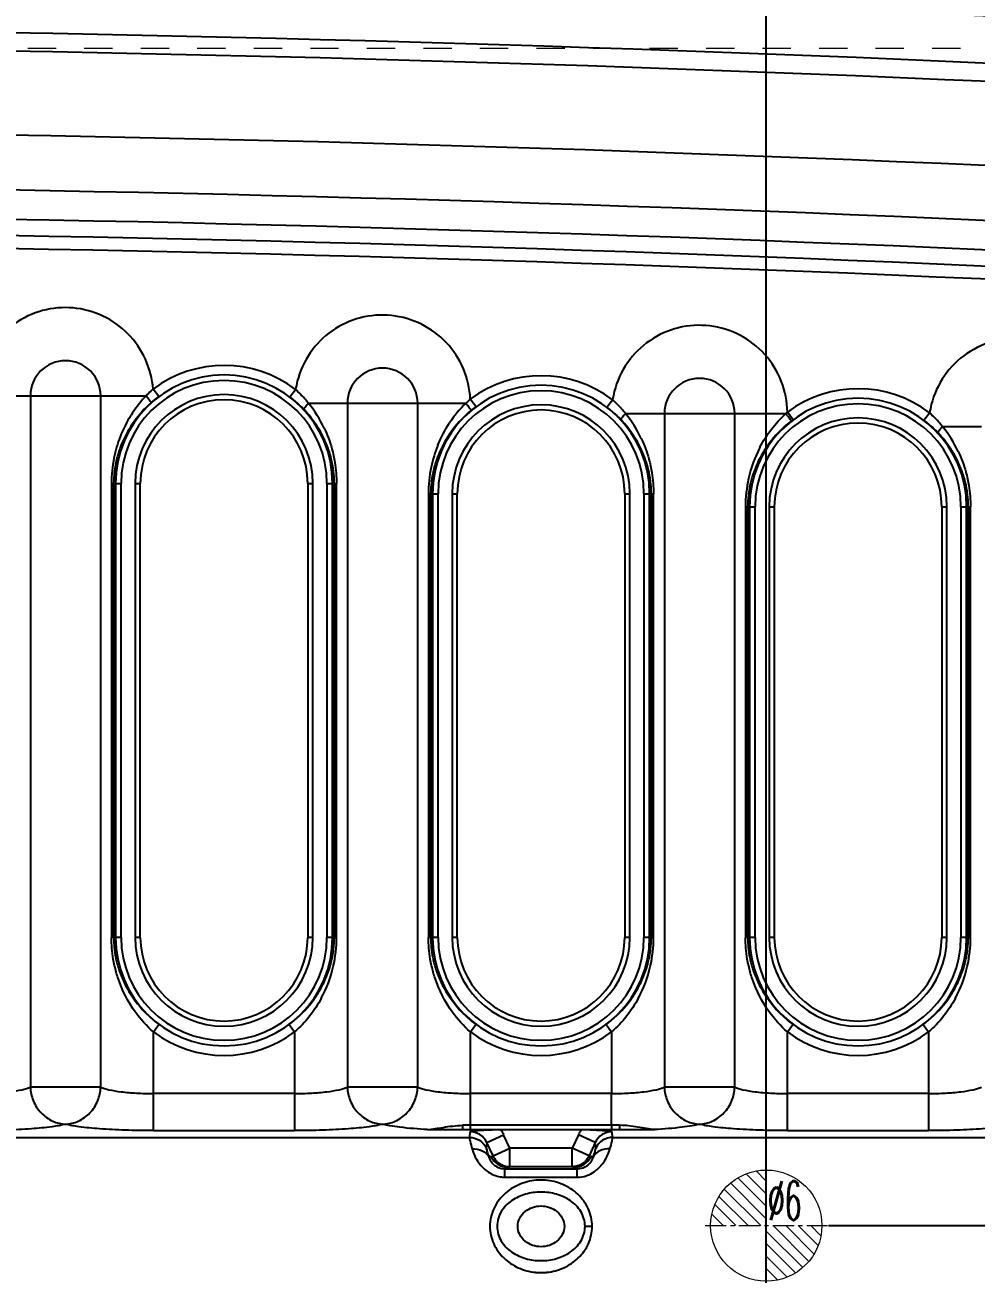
# Model space of a CAD drawing. Header units: millimetres. Extents: x 699 to 6116, y -3115 to -1923.
# Drawn here: x 1082.9 to 1134.2, y -2334.2 to -2266.8 of the extents above; entities that cross this region are included whole.
import ezdxf
from ezdxf.enums import TextEntityAlignment as Align

# ---------------------------------------------------------------- set-up
doc = ezdxf.new("R2010")
doc.units = ezdxf.units.MM
doc.header["$LTSCALE"] = 16.335
doc.header["$PDMODE"] = 3
doc.header["$PDSIZE"] = 0.3125
doc.linetypes.add('CENTER', pattern=[0.6, 0.375, -0.075, 0.075, -0.075])
doc.linetypes.add('HIDDEN', pattern=[0.2, 0.1, -0.1])
doc.layers.get('0').update_dxf_attribs({"linetype": 'CONTINUOUS'})
doc.layers.get('Defpoints').update_dxf_attribs({"linetype": 'CONTINUOUS'})
doc.layers.add('cool', color=153, linetype='HIDDEN', lineweight=9)
doc.layers.add('epin', color=13, linetype='CONTINUOUS', lineweight=9)
doc.styles.get("Standard").update_dxf_attribs({"font": 'txt', "width": 0.8})
doc.styles.add('TXT05', font='txt.shx', dxfattribs={"width": 0.5, "bigfont": 'gbcbig.shx'})
doc.dimstyles.get("Standard").update_dxf_attribs({"dimtxt": 0.15625, "dimasz": 0.1875, "dimexe": 0.125, "dimexo": 0.0625, "dimtad": 0, "dimtih": 1, "dimtoh": 1, "dimdsep": 46, "dimtxsty": 'Standard', "dimcen": 0.09, "dimadec": 0, "dimazin": 0, "dimtp": 0.01, "dimtm": 0.01, "dimtfac": 1, "dimtofl": 0, "dimtmove": 0, "dimatfit": 3, "dimfxl": 0, "dimtolj": 1, "dimarcsym": 0})

# ---------------------------------------------------------------- blocks, each defined once
blk = doc.blocks.new('epin_ejp_6')
at = {"layer": 'epin'}
h = blk.add_hatch(dxfattribs=at)
h.set_pattern_fill('_ANSI31', color=123, scale=0.15, angle=90, style=0)
h.set_pattern_definition([(135, (-2387.40246, 110.88073), (-0.3367596, -0.3367596), [])])
h.paths.add_polyline_path([(0, 3, 0.414214), (-3, 0), (0, 0)])
h.paths.add_polyline_path([(3, 0), (0, 0), (0, -3, 0.414214)])
at = {"layer": 'epin', "color": 1, "linetype": 'CENTER', "ltscale": 0.186593}
for p, q in [((0, -3.3), (0, 3.3)), ((-3.3, 0), (3.3, 0))]:
    blk.add_line(p, q, dxfattribs=at)
at = {"layer": 'epin'}
blk.add_circle((0, 0), 3, dxfattribs=at)
at = {"layer": 'epin', "color": 6, "style": 'TXT05', "width": 0.5}
blk.add_text('%%c6', height=2.1, dxfattribs=at).set_placement((0.995, 1.35), align=Align.MIDDLE)
blk = doc.blocks.new('*D748')
at = {"color": 4, "lineweight": -2}
blk.add_line((1126.21, -2331.543), (1336.786, -2331.543), dxfattribs=at)
at = {"layer": 'Defpoints', "color": 0}
for p in [(1126.147, -2331.543), (1336.786, -2331.543), (1045.847, -2423.043)]:
    blk.add_point(p, dxfattribs=at)
at = {"color": 6, "insert": (1350.786, -2331.543), "char_height": 10, "attachment_point": 5}
blk.add_mtext('\\A1;91.50', dxfattribs=at)
blk = doc.blocks.new('*D753')
at = {"color": 4, "lineweight": -2}
blk.add_line((1122.847, -2384.68), (1122.847, -2174.809), dxfattribs=at)
at = {"layer": 'Defpoints', "color": 0}
for p in [(1122.847, -2174.809), (1122.847, -2384.743), (1045.847, -2423.043)]:
    blk.add_point(p, dxfattribs=at)
at = {"color": 6, "insert": (1122.847, -2160.142), "char_height": 10, "attachment_point": 5, "rotation": 90}
blk.add_mtext('\\A1;77.00', dxfattribs=at)

msp = doc.modelspace()

# ---------------------------------------------------------------- linework, layer by layer
at = {"color": 7, "linetype": 'Continuous'}
for p, q in [((1090.088, -2286.823), (1089.787, -2286.421)), ((1081.072, -2286.786), (1089.407, -2286.786)), ((1083.166, -2286.786), (1083.166, -2324.067)), ((1086.957, -2324.067), (1086.957, -2286.786)), ((1097.164, -2286.849), (1097.469, -2286.451)), ((1107.189, -2287.37), (1106.889, -2286.968)), ((1114.258, -2287.402), (1114.563, -2287.004)), ((1098.165, -2287.188), (1106.651, -2287.188)), ((1100.26, -2287.188), (1100.26, -2324.067)), ((1104.051, -2324.067), (1104.051, -2287.188)), ((1115.259, -2287.741), (1123.905, -2287.741)), ((1117.353, -2287.741), (1117.353, -2324.067)), ((1121.144, -2324.067), (1121.144, -2287.741)), ((1124.287, -2288.07), (1123.987, -2287.669)), ((1131.351, -2288.106), (1131.656, -2287.708)), ((1132.352, -2288.445), (1134.447, -2288.445)), ((1087.537, -2291.511), (1087.537, -2315.995)), ((1087.661, -2291.511), (1087.537, -2291.511)), ((1087.661, -2315.995), (1087.661, -2291.511)), ((1087.757, -2291.511), (1087.757, -2315.995)), ((1087.757, -2291.511), (1088.058, -2291.511)), ((1088.058, -2315.995), (1088.058, -2291.511)), ((1088.819, -2291.511), (1088.819, -2315.995)), ((1088.819, -2291.511), (1089.095, -2291.511)), ((1089.095, -2315.995), (1089.095, -2291.511)), ((1098.122, -2291.511), (1098.122, -2315.995)), ((1098.122, -2291.511), (1098.398, -2291.511)), ((1098.398, -2315.995), (1098.398, -2291.511)), ((1099.159, -2291.511), (1099.159, -2315.995)), ((1099.159, -2291.511), (1099.46, -2291.511)), ((1099.46, -2315.995), (1099.46, -2291.511)), ((1099.555, -2291.511), (1099.555, -2315.995)), ((1099.555, -2291.511), (1099.68, -2291.511)), ((1099.68, -2315.995), (1099.68, -2291.511)), ((1104.631, -2292.064), (1104.631, -2315.995)), ((1104.755, -2292.064), (1104.631, -2292.064)), ((1104.755, -2315.995), (1104.755, -2292.064)), ((1104.85, -2292.064), (1104.85, -2315.995)), ((1104.85, -2292.064), (1105.151, -2292.064)), ((1105.151, -2315.995), (1105.151, -2292.064)), ((1105.912, -2292.064), (1105.912, -2315.995)), ((1105.912, -2292.064), (1106.188, -2292.064)), ((1106.188, -2315.995), (1106.188, -2292.064)), ((1115.216, -2292.064), (1115.216, -2315.995)), ((1115.216, -2292.064), (1115.491, -2292.064)), ((1115.491, -2315.995), (1115.491, -2292.064)), ((1116.252, -2292.064), (1116.252, -2315.995)), ((1116.252, -2292.064), (1116.553, -2292.064)), ((1116.553, -2315.995), (1116.553, -2292.064)), ((1116.649, -2292.064), (1116.649, -2315.995)), ((1116.649, -2292.064), (1116.773, -2292.064)), ((1116.773, -2315.995), (1116.773, -2292.064)), ((1121.724, -2292.768), (1121.724, -2315.995)), ((1121.848, -2292.768), (1121.724, -2292.768)), ((1121.848, -2315.995), (1121.848, -2292.768)), ((1121.944, -2292.768), (1121.944, -2315.995)), ((1121.944, -2292.768), (1122.245, -2292.768)), ((1122.245, -2315.995), (1122.245, -2292.768)), ((1123.006, -2292.768), (1123.006, -2315.995)), ((1123.006, -2292.768), (1123.282, -2292.768)), ((1123.282, -2315.995), (1123.282, -2292.768)), ((1132.309, -2292.768), (1132.309, -2315.995)), ((1132.309, -2292.768), (1132.585, -2292.768)), ((1132.585, -2315.995), (1132.585, -2292.768)), ((1133.346, -2292.768), (1133.346, -2315.995)), ((1133.346, -2292.768), (1133.647, -2292.768)), ((1133.647, -2315.995), (1133.647, -2292.768)), ((1133.742, -2292.768), (1133.742, -2315.995)), ((1133.742, -2292.768), (1133.867, -2292.768)), ((1133.867, -2315.995), (1133.867, -2292.768)), ((1087.661, -2315.995), (1087.537, -2315.995)), ((1088.058, -2315.995), (1087.757, -2315.995)), ((1089.095, -2315.995), (1088.819, -2315.995)), ((1098.398, -2315.995), (1098.122, -2315.995)), ((1099.46, -2315.995), (1099.159, -2315.995)), ((1099.555, -2315.995), (1099.68, -2315.995)), ((1104.755, -2315.995), (1104.631, -2315.995)), ((1105.151, -2315.995), (1104.85, -2315.995)), ((1106.188, -2315.995), (1105.912, -2315.995)), ((1115.491, -2315.995), (1115.216, -2315.995)), ((1116.553, -2315.995), (1116.252, -2315.995)), ((1116.649, -2315.995), (1116.773, -2315.995)), ((1121.848, -2315.995), (1121.724, -2315.995)), ((1122.245, -2315.995), (1121.944, -2315.995)), ((1123.282, -2315.995), (1123.006, -2315.995)), ((1132.585, -2315.995), (1132.309, -2315.995)), ((1133.647, -2315.995), (1133.346, -2315.995)), ((1133.742, -2315.995), (1133.867, -2315.995)), ((1089.8, -2321.096), (1090.1, -2320.694)), ((1097.116, -2320.694), (1097.416, -2321.096)), ((1106.894, -2321.096), (1107.194, -2320.694)), ((1114.21, -2320.694), (1114.51, -2321.096)), ((1123.987, -2321.096), (1124.287, -2320.694)), ((1131.303, -2320.694), (1131.603, -2321.096)), ((1089.8, -2326.419), (1089.8, -2321.096)), ((1097.416, -2321.096), (1097.416, -2326.419)), ((1106.895, -2326.356), (1106.894, -2321.096)), ((1114.51, -2321.096), (1114.51, -2324.419)), ((1123.987, -2326.419), (1123.987, -2321.096)), ((1131.603, -2321.096), (1131.603, -2326.419)), ((1086.957, -2324.067), (1083.166, -2324.067)), ((1104.051, -2324.067), (1100.26, -2324.067)), ((1121.144, -2324.067), (1117.353, -2324.067)), ((1097.416, -2324.419), (1089.8, -2324.419)), ((1114.51, -2324.419), (1106.894, -2324.419)), ((1114.508, -2326.126), (1114.51, -2324.419)), ((1131.603, -2324.419), (1123.987, -2324.419)), ((1106.464, -2326.131), (1106.476, -2326.355)), ((1114.508, -2326.126), (1106.895, -2326.126)), ((1114.508, -2326.126), (1114.508, -2326.356)), ((1114.94, -2326.131), (1114.928, -2326.355)), ((994.907, -2326.781), (1106.842, -2326.781)), ((1089.8, -2326.419), (1097.416, -2326.419)), ((1106.868, -2326.474), (1106.842, -2326.781)), ((1106.895, -2326.356), (1114.508, -2326.356)), ((1107.777, -2327.06), (1108.687, -2326.636)), ((1109.023, -2327.358), (1108.687, -2326.636)), ((1112.717, -2326.636), (1112.38, -2327.358)), ((1113.627, -2327.06), (1112.717, -2326.636)), ((1114.562, -2326.781), (1114.536, -2326.474)), ((1114.562, -2326.781), (1150.922, -2326.781)), ((1123.987, -2326.419), (1131.603, -2326.419)), ((1107.777, -2327.06), (1107.752, -2327.356)), ((1108.113, -2327.782), (1107.777, -2327.06)), ((1108.113, -2327.782), (1109.023, -2327.358)), ((1109.023, -2328.363), (1109.023, -2327.358)), ((1112.38, -2327.358), (1109.023, -2327.358)), ((1112.38, -2328.363), (1112.38, -2327.358)), ((1113.29, -2327.782), (1112.38, -2327.358)), ((1113.627, -2327.06), (1113.29, -2327.782)), ((1113.652, -2327.356), (1113.627, -2327.06)), ((1107.895, -2327.852), (1107.979, -2327.782)), ((1113.508, -2327.852), (1113.425, -2327.782)), ((1108.45, -2328.262), (1108.452, -2328.263)), ((1108.754, -2328.476), (1108.849, -2328.396)), ((1108.754, -2328.928), (1108.754, -2328.476)), ((1108.754, -2328.476), (1112.65, -2328.476)), ((1108.849, -2328.396), (1109.023, -2328.396)), ((1112.38, -2328.363), (1109.023, -2328.363)), ((1112.38, -2328.396), (1112.554, -2328.396)), ((1112.65, -2328.476), (1112.554, -2328.396)), ((1112.65, -2328.928), (1112.65, -2328.476)), ((1112.952, -2328.263), (1112.954, -2328.263)), ((1108.754, -2328.928), (1112.65, -2328.928)), ((1113.459, -2331.581), (1113.074, -2331.581))]:
    msp.add_line(p, q, dxfattribs=at)
for centre, radius, start, end in [((1045.847, -4276.218), 2012.885, 85.604565, 94.395435), ((1045.847, -4276.218), 2011.88, 85.604565, 94.395435), ((1045.847, -4276.218), 2009.339, 85.604565, 94.395435), ((1045.847, -4276.218), 2008.352, 85.604565, 94.395435), ((1045.847, -4276.218), 2003.819, 85.604565, 94.395435), ((1045.847, -4276.218), 2000.858, 85.604565, 94.395435), ((1045.847, -4276.218), 1999.273, 85.604565, 94.395435), ((1045.847, -4276.218), 1998.398, 85.604565, 94.395435), ((1045.847, -4276.218), 1997.698, 85.604565, 94.395435), ((1085.062, -2286.786), 1.896, 0.00015, 179.99985), ((1093.608, -2291.511), 5.852, 0, 180), ((1093.608, -2291.511), 6.365, 52.65907, 126.90075), ((1102.155, -2287.188), 1.896, 0, 180), ((1110.702, -2292.064), 6.365, 52.65907, 126.80263), ((1093.608, -2291.511), 5.551, 0, 180), ((1093.299, -2290.458), 5.351, 131.02839, 132.87165), ((1102.212, -2287.169), 4.797, 165.89326, 171.39421), ((1110.702, -2292.064), 5.852, 0, 180), ((1119.249, -2287.741), 1.896, 0, 180), ((1127.795, -2292.768), 6.365, 52.65907, 126.75169), ((1094.082, -2291.279), 6.484, 137.26368, 147.84309), ((1093.608, -2291.511), 4.79, 0, 180), ((1093.608, -2291.511), 4.514, 0, 180), ((1094.034, -2291.24), 6.423, 136.09371, 137.2314), ((1093.429, -2290.596), 5.54, 132.88187, 136.54295), ((1093.877, -2291.88), 6.319, 130.02326, 131.64948), ((1093.949, -2291.966), 6.431, 126.89511, 130.01874), ((1093.217, -2292.025), 6.509, 49.76295, 52.66246), ((1093.355, -2291.864), 6.297, 43.51844, 49.7827), ((1093.958, -2290.455), 5.326, 41.47664, 48.75156), ((1093.63, -2290.751), 5.768, 38.15386, 41.52066), ((1110.702, -2292.064), 5.551, 0, 180), ((1110.518, -2291.137), 5.527, 132.14083, 134.39778), ((1110.446, -2291.058), 5.421, 131.01325, 132.13738), ((1119.315, -2287.724), 4.807, 165.89652, 171.38657), ((1111.051, -2291.008), 5.326, 41.47664, 48.75156), ((1127.795, -2292.768), 5.852, 0, 180), ((1093.829, -2291.826), 6.247, 131.65162, 144.18768), ((1092.743, -2291.53), 6.947, 25.50771, 38.68477), ((1111.128, -2291.793), 6.423, 134.18913, 146.4661), ((1110.702, -2292.064), 4.79, 0, 180), ((1110.951, -2292.406), 6.286, 129.73354, 142.68669), ((1110.702, -2292.064), 4.514, 0, 180), ((1111.027, -2292.5), 6.407, 126.79762, 129.7214), ((1110.31, -2292.578), 6.509, 49.76295, 52.66246), ((1110.449, -2292.417), 6.297, 43.51844, 49.7827), ((1110.723, -2291.304), 5.768, 38.15386, 41.52066), ((1109.836, -2292.083), 6.947, 25.50771, 38.68477), ((1127.795, -2292.768), 5.551, 0, 180), ((1127.607, -2291.828), 5.515, 131.03491, 132.16702), ((1136.414, -2288.429), 4.812, 165.9024, 171.38268), ((1128.145, -2291.712), 5.326, 41.47685, 48.75156), ((1094.361, -2291.444), 6.809, 147.9127, 158.89744), ((1093.606, -2291.662), 5.97, 144.20971, 156.29073), ((1093.42, -2291.777), 6.193, 28.49061, 33.10559), ((1127.795, -2292.768), 4.79, 0, 180), ((1128.017, -2293.083), 6.248, 127.662, 141.53691), ((1127.795, -2292.768), 4.514, 0, 180), ((1128.13, -2293.217), 6.423, 126.75184, 127.7336), ((1127.404, -2293.281), 6.509, 49.76303, 52.66246), ((1127.542, -2293.121), 6.297, 43.51871, 49.78278), ((1127.817, -2292.008), 5.768, 38.15384, 41.52086), ((1126.929, -2292.788), 6.948, 25.50859, 38.68401), ((1094.552, -2291.526), 7.016, 158.83513, 168.64489), ((1110.717, -2292.225), 5.99, 142.71393, 155.23439), ((1110.513, -2292.33), 6.193, 28.49061, 33.10559), ((1093.28, -2291.535), 5.62, 159.98146, 167.61884), ((1093.499, -2291.614), 5.853, 156.2928, 159.98296), ((1111.621, -2292.074), 6.991, 157.88408, 168.10957), ((1110.593, -2292.169), 5.854, 155.22254, 159.80932), ((1128.606, -2292.742), 6.878, 152.45132, 167.44219), ((1127.887, -2292.978), 6.081, 141.54801, 149.92683), ((1127.607, -2293.034), 6.193, 28.49021, 33.10561), ((1094.464, -2291.511), 6.927, 168.6298, 180.00783), ((1093.905, -2291.533), 5.65, 0.21904, 13.77885), ((1110.372, -2292.086), 5.618, 159.82013, 166.99524), ((1127.739, -2292.892), 5.91, 149.93272, 158.43956), ((1111.563, -2292.062), 6.933, 168.10442, 180.01699), ((1110.999, -2292.086), 5.65, 0.21904, 13.77885), ((1127.563, -2292.822), 5.721, 158.44586, 166.2433), ((1128.705, -2292.772), 6.981, 167.3761, 179.97109), ((1127.407, -2292.782), 5.56, 166.25781, 173.45371), ((1128.092, -2292.79), 5.65, 0.21918, 13.77968), ((1127.302, -2292.769), 5.453, 173.46583, 179.99485), ((1093.292, -2315.979), 5.631, 180.17075, 191.28696), ((1093.608, -2315.995), 5.852, 180, 0), ((1093.608, -2315.995), 5.551, 180, 360), ((1093.608, -2315.995), 4.79, 180, 360), ((1093.608, -2315.995), 4.514, 180, 0), ((1092.694, -2315.991), 6.985, 347.0025, 359.96792), ((1094.1, -2315.995), 5.455, 353.30508, 359.99397), ((1110.386, -2315.979), 5.631, 180.17075, 191.28696), ((1110.702, -2315.995), 5.852, 180, 0), ((1110.702, -2315.995), 5.551, 180, 360), ((1110.702, -2315.995), 4.79, 180, 360), ((1110.702, -2315.995), 4.514, 180, 0), ((1109.788, -2315.991), 6.985, 347.0025, 359.96792), ((1111.194, -2315.995), 5.455, 353.30508, 359.99397), ((1127.479, -2315.979), 5.631, 180.17075, 191.28696), ((1127.795, -2315.995), 5.852, 180, 0), ((1127.795, -2315.995), 5.551, 180, 360), ((1127.795, -2315.995), 4.79, 180, 360), ((1127.795, -2315.995), 4.514, 180, 0), ((1126.881, -2315.991), 6.985, 347.0025, 359.96792), ((1128.287, -2315.995), 5.455, 353.30508, 359.99397), ((1093.991, -2315.981), 5.565, 345.90603, 353.29158), ((1111.085, -2315.981), 5.565, 345.90603, 353.29158), ((1128.178, -2315.981), 5.565, 345.90603, 353.29158), ((1093.83, -2315.939), 5.732, 337.87532, 345.89125), ((1110.923, -2315.939), 5.732, 337.87532, 345.89125), ((1128.017, -2315.939), 5.732, 337.87532, 345.89125), ((1093.652, -2315.865), 5.924, 329.14275, 337.86892), ((1092.814, -2316.028), 6.86, 331.70951, 347.07638), ((1110.745, -2315.865), 5.924, 329.14275, 337.86892), ((1109.908, -2316.028), 6.86, 331.70951, 347.07638), ((1127.839, -2315.865), 5.924, 329.14275, 337.86892), ((1127.001, -2316.028), 6.86, 331.70951, 347.07638), ((1093.504, -2315.776), 6.097, 320.63545, 329.13661), ((1110.597, -2315.776), 6.097, 320.63545, 329.13661), ((1127.691, -2315.776), 6.097, 320.63545, 329.13661), ((1093.849, -2315.661), 6.275, 222.45432, 233.32018), ((1093.375, -2315.669), 6.265, 306.67154, 320.62332), ((1110.942, -2315.661), 6.275, 222.45432, 233.32018), ((1110.468, -2315.669), 6.265, 306.67154, 320.62332), ((1128.036, -2315.661), 6.275, 222.45432, 233.32018), ((1127.562, -2315.669), 6.265, 306.67154, 320.62332), ((1093.608, -2315.995), 6.365, 233.25404, 306.74596), ((1110.702, -2315.995), 6.365, 233.25449, 306.74604), ((1127.795, -2315.995), 6.365, 233.25404, 306.74596), ((1106.894, -2342.094), 15.968, 89.99731, 91.54415), ((1114.511, -2341.975), 15.849, 88.44897, 90.00855), ((1106.894, -2240.851), 85.505, 269.71965, 270.00065), ((1106.851, -2327.492), 2.026, 25.00561, 33.3334), ((1114.554, -2327.493), 2.027, 146.66819, 154.99281), ((1114.512, -2241.135), 85.221, 269.99779, 270.27986), ((1108.895, -2327.351), 1.013, 205.05403, 244.07634), ((1109.024, -2327.36), 1.003, 226.58371, 269.99284), ((1112.381, -2327.362), 1.001, 291.68775, 313.43168), ((1112.509, -2327.351), 1.013, 295.92354, 334.94585), ((1112.742, -2327.639), 0.795, 336.55422, 344.43916), ((1108.752, -2327.521), 0.955, 262.49671, 270.08854), ((1108.947, -2327.201), 1.162, 261.87709, 265.13488), ((1112.455, -2327.026), 1.957, 307.73679, 316.7035), ((1112.372, -2326.945), 2.074, 316.64159, 318.91854), ((1108.754, -2327.368), 1.56, 260.67566, 269.98573), ((1110.702, -2332.106), 3.02, 85.76411, 95.02193), ((1110.702, -2331.052), 3.024, 264.32787, 275.71334)]:
    msp.add_arc(centre, radius, start, end, dxfattribs=at)
for points, knots in [([(1089.787, -2286.422), (1089.742, -2285.87), (1089.461, -2284.771), (1088.501, -2283.374), (1087.118, -2282.393), (1085.481, -2281.947), (1083.792, -2282.095), (1082.256, -2282.817), (1081.068, -2284.026), (1080.605, -2285.061), (1080.466, -2285.597)], [0, 0, 0, 0, 0.125007, 0.249995, 0.375002, 0.499993, 0.624984, 0.74999, 0.874985, 1, 1, 1, 1]), ([(1106.889, -2286.968), (1106.861, -2286.409), (1106.609, -2285.29), (1105.673, -2283.855), (1104.295, -2282.834), (1102.649, -2282.355), (1100.938, -2282.481), (1099.379, -2283.196), (1098.17, -2284.412), (1097.7, -2285.458), (1097.56, -2286)], [0, 0, 0, 0, 0.125005, 0.249993, 0.375, 0.499991, 0.624983, 0.749989, 0.874984, 1, 1, 1, 1]), ([(1123.987, -2287.668), (1123.976, -2287.103), (1123.755, -2285.964), (1122.844, -2284.49), (1121.474, -2283.427), (1119.817, -2282.914), (1118.086, -2283.018), (1116.502, -2283.726), (1115.272, -2284.948), (1114.795, -2286.005), (1114.653, -2286.553)], [0, 0, 0, 0, 0.125003, 0.249995, 0.374998, 0.499992, 0.624983, 0.74999, 0.874985, 1, 1, 1, 1]), ([(1141.081, -2288.445), (1141.079, -2287.876), (1140.873, -2286.728), (1139.975, -2285.235), (1138.609, -2284.152), (1136.947, -2283.621), (1135.206, -2283.714), (1133.61, -2284.418), (1132.37, -2285.644), (1131.89, -2286.706), (1131.747, -2287.257)], [0, 0, 0, 0, 0.125002, 0.249994, 0.374996, 0.499991, 0.624982, 0.74999, 0.874985, 1, 1, 1, 1]), ([(1089.678, -2287.158), (1089.681, -2287.143), (1089.648, -2287.097), (1089.6, -2287.017), (1089.51, -2286.907), (1089.444, -2286.827), (1089.407, -2286.786)], [0, 0, 0, 0, 0.098122, 0.318245, 0.640801, 1, 1, 1, 1]), ([(1097.921, -2287.528), (1097.916, -2287.513), (1097.938, -2287.463), (1097.985, -2287.389), (1098.067, -2287.291), (1098.13, -2287.223), (1098.165, -2287.188)], [0, 0, 0, 0, 0.113641, 0.336141, 0.65015, 1, 1, 1, 1]), ([(1106.933, -2287.572), (1106.933, -2287.557), (1106.897, -2287.514), (1106.846, -2287.43), (1106.754, -2287.317), (1106.687, -2287.232), (1106.651, -2287.188)], [0, 0, 0, 0, 0.094996, 0.316237, 0.641181, 1, 1, 1, 1]), ([(1115.015, -2288.081), (1115.009, -2288.066), (1115.032, -2288.016), (1115.078, -2287.942), (1115.16, -2287.844), (1115.224, -2287.776), (1115.259, -2287.741)], [0, 0, 0, 0, 0.113641, 0.336141, 0.65015, 1, 1, 1, 1]), ([(1124.199, -2288.137), (1124.194, -2288.123), (1124.16, -2288.082), (1124.101, -2287.995), (1124.009, -2287.877), (1123.941, -2287.787), (1123.905, -2287.741)], [0, 0, 0, 0, 0.093322, 0.315798, 0.64252, 1, 1, 1, 1]), ([(1132.108, -2288.785), (1132.103, -2288.77), (1132.125, -2288.72), (1132.172, -2288.646), (1132.254, -2288.548), (1132.317, -2288.48), (1132.352, -2288.445)], [0, 0, 0, 0, 0.11364, 0.33614, 0.65015, 1, 1, 1, 1]), ([(1099.393, -2290.187), (1099.363, -2290.067), (1099.232, -2289.597), (1099.037, -2289.144), (1098.863, -2288.823)], [0, 0, 0, 0, 0.252691, 1, 1, 1, 1]), ([(1099.013, -2288.539), (1099.179, -2288.888), (1099.363, -2289.375), (1099.486, -2289.877), (1099.514, -2290.004)], [0, 0, 0, 0, 0.748138, 1, 1, 1, 1]), ([(1116.106, -2289.092), (1116.273, -2289.441), (1116.456, -2289.928), (1116.58, -2290.43), (1116.607, -2290.557)], [0, 0, 0, 0, 0.748138, 1, 1, 1, 1]), ([(1116.486, -2290.74), (1116.457, -2290.62), (1116.325, -2290.15), (1116.13, -2289.697), (1115.956, -2289.376)], [0, 0, 0, 0, 0.252691, 1, 1, 1, 1]), ([(1133.2, -2289.796), (1133.366, -2290.145), (1133.55, -2290.632), (1133.673, -2291.134), (1133.701, -2291.261)], [0, 0, 0, 0, 0.748138, 1, 1, 1, 1]), ([(1087.791, -2290.33), (1087.77, -2290.426), (1087.695, -2290.815), (1087.661, -2291.213), (1087.661, -2291.511)], [0, 0, 0, 0, 0.247713, 1, 1, 1, 1]), ([(1099.514, -2290.004), (1099.54, -2290.127), (1099.632, -2290.624), (1099.673, -2291.131), (1099.68, -2291.511)], [0, 0, 0, 0, 0.248077, 1, 1, 1, 1]), ([(1133.58, -2291.444), (1133.55, -2291.324), (1133.419, -2290.853), (1133.224, -2290.401), (1133.05, -2290.08)], [0, 0, 0, 0, 0.252691, 1, 1, 1, 1]), ([(1104.898, -2290.822), (1104.875, -2290.923), (1104.792, -2291.332), (1104.755, -2291.75), (1104.755, -2292.064)], [0, 0, 0, 0, 0.247578, 1, 1, 1, 1]), ([(1116.607, -2290.557), (1116.634, -2290.68), (1116.726, -2291.178), (1116.766, -2291.684), (1116.773, -2292.064)], [0, 0, 0, 0, 0.248077, 1, 1, 1, 1]), ([(1133.701, -2291.261), (1133.727, -2291.384), (1133.819, -2291.881), (1133.86, -2292.388), (1133.867, -2292.768)], [0, 0, 0, 0, 0.248076, 1, 1, 1, 1]), ([(1087.711, -2317.538), (1087.682, -2317.414), (1087.582, -2316.905), (1087.537, -2316.386), (1087.537, -2315.995)], [0, 0, 0, 0, 0.246522, 1, 1, 1, 1]), ([(1104.804, -2317.538), (1104.776, -2317.414), (1104.676, -2316.905), (1104.631, -2316.386), (1104.631, -2315.995)], [0, 0, 0, 0, 0.246522, 1, 1, 1, 1]), ([(1121.898, -2317.538), (1121.869, -2317.414), (1121.769, -2316.905), (1121.724, -2316.386), (1121.724, -2315.995)], [0, 0, 0, 0, 0.246522, 1, 1, 1, 1]), ([(1087.77, -2317.081), (1087.787, -2317.165), (1087.861, -2317.495), (1087.966, -2317.819), (1088.06, -2318.054)], [0, 0, 0, 0, 0.253093, 1, 1, 1, 1]), ([(1104.864, -2317.081), (1104.881, -2317.165), (1104.955, -2317.495), (1105.06, -2317.819), (1105.153, -2318.054)], [0, 0, 0, 0, 0.253093, 1, 1, 1, 1]), ([(1121.957, -2317.081), (1121.974, -2317.165), (1122.048, -2317.495), (1122.153, -2317.819), (1122.247, -2318.054)], [0, 0, 0, 0, 0.253093, 1, 1, 1, 1]), ([(1088.82, -2320.014), (1088.425, -2319.464), (1088.005, -2318.638), (1087.761, -2317.763), (1087.711, -2317.538)], [0, 0, 0, 0, 0.746536, 1, 1, 1, 1]), ([(1088.06, -2318.054), (1088.127, -2318.222), (1088.426, -2318.886), (1088.849, -2319.493), (1089.219, -2319.897)], [0, 0, 0, 0, 0.248204, 1, 1, 1, 1]), ([(1105.913, -2320.014), (1105.518, -2319.464), (1105.099, -2318.638), (1104.855, -2317.763), (1104.804, -2317.538)], [0, 0, 0, 0, 0.746536, 1, 1, 1, 1]), ([(1105.153, -2318.054), (1105.22, -2318.222), (1105.52, -2318.886), (1105.943, -2319.493), (1106.312, -2319.897)], [0, 0, 0, 0, 0.248204, 1, 1, 1, 1]), ([(1123.007, -2320.014), (1122.612, -2319.464), (1122.192, -2318.638), (1121.948, -2317.763), (1121.898, -2317.538)], [0, 0, 0, 0, 0.746536, 1, 1, 1, 1]), ([(1122.247, -2318.054), (1122.314, -2318.222), (1122.613, -2318.886), (1123.036, -2319.493), (1123.406, -2319.897)], [0, 0, 0, 0, 0.248204, 1, 1, 1, 1]), ([(1080.323, -2324.419), (1080.628, -2324.419), (1081.21, -2324.403), (1082.015, -2324.338), (1082.66, -2324.234), (1083.028, -2324.135), (1083.166, -2324.067)], [0, 0, 0, 0, 0.318055, 0.606823, 0.840028, 1, 1, 1, 1]), ([(1083.166, -2324.067), (1083.174, -2324.313), (1083.281, -2324.824), (1083.703, -2325.488), (1084.334, -2325.941), (1084.827, -2326.058), (1085.062, -2326.067)], [0, 0, 0, 0, 0.245218, 0.508445, 0.766421, 1, 1, 1, 1]), ([(1085.062, -2326.067), (1085.296, -2326.058), (1085.789, -2325.941), (1086.42, -2325.488), (1086.842, -2324.824), (1086.949, -2324.313), (1086.957, -2324.067)], [0, 0, 0, 0, 0.233579, 0.491555, 0.754782, 1, 1, 1, 1]), ([(1086.957, -2324.067), (1087.095, -2324.135), (1087.463, -2324.234), (1088.108, -2324.338), (1088.913, -2324.403), (1089.495, -2324.419), (1089.8, -2324.419)], [0, 0, 0, 0, 0.159969, 0.39318, 0.681951, 1, 1, 1, 1]), ([(1097.416, -2324.419), (1097.721, -2324.419), (1098.304, -2324.403), (1099.108, -2324.338), (1099.753, -2324.234), (1100.122, -2324.135), (1100.26, -2324.067)], [0, 0, 0, 0, 0.318055, 0.606823, 0.840028, 1, 1, 1, 1]), ([(1100.26, -2324.067), (1100.268, -2324.313), (1100.375, -2324.824), (1100.797, -2325.488), (1101.427, -2325.941), (1101.921, -2326.058), (1102.155, -2326.067)], [0, 0, 0, 0, 0.245218, 0.508445, 0.766421, 1, 1, 1, 1]), ([(1102.155, -2326.067), (1102.389, -2326.058), (1102.883, -2325.941), (1103.513, -2325.488), (1103.935, -2324.824), (1104.042, -2324.313), (1104.051, -2324.067)], [0, 0, 0, 0, 0.233578, 0.491553, 0.754781, 1, 1, 1, 1]), ([(1104.051, -2324.067), (1104.188, -2324.135), (1104.557, -2324.234), (1105.202, -2324.338), (1106.007, -2324.403), (1106.589, -2324.419), (1106.894, -2324.419)], [0, 0, 0, 0, 0.159954, 0.393168, 0.681995, 1, 1, 1, 1]), ([(1114.51, -2324.419), (1114.815, -2324.419), (1115.397, -2324.403), (1116.202, -2324.338), (1116.847, -2324.234), (1117.215, -2324.135), (1117.353, -2324.067)], [0, 0, 0, 0, 0.31799, 0.60679, 0.840021, 1, 1, 1, 1]), ([(1117.353, -2324.067), (1117.361, -2324.313), (1117.468, -2324.824), (1117.89, -2325.488), (1118.521, -2325.941), (1119.014, -2326.058), (1119.249, -2326.067)], [0, 0, 0, 0, 0.245219, 0.508446, 0.766421, 1, 1, 1, 1]), ([(1119.249, -2326.067), (1119.483, -2326.058), (1119.976, -2325.941), (1120.607, -2325.488), (1121.029, -2324.824), (1121.136, -2324.313), (1121.144, -2324.067)], [0, 0, 0, 0, 0.233579, 0.491555, 0.754782, 1, 1, 1, 1]), ([(1121.144, -2324.067), (1121.282, -2324.135), (1121.65, -2324.234), (1122.295, -2324.338), (1123.1, -2324.403), (1123.682, -2324.419), (1123.987, -2324.419)], [0, 0, 0, 0, 0.159969, 0.39318, 0.681951, 1, 1, 1, 1]), ([(1131.603, -2324.419), (1131.908, -2324.419), (1132.491, -2324.403), (1133.295, -2324.338), (1133.94, -2324.234), (1134.309, -2324.135), (1134.447, -2324.067)], [0, 0, 0, 0, 0.318055, 0.606823, 0.840028, 1, 1, 1, 1]), ([(1085.062, -2326.067), (1084.824, -2326.137), (1084.211, -2326.234), (1083.139, -2326.338), (1081.8, -2326.403), (1080.831, -2326.419), (1080.323, -2326.419)], [0, 0, 0, 0, 0.155949, 0.389404, 0.679649, 1, 1, 1, 1]), ([(1089.8, -2326.419), (1089.292, -2326.419), (1088.323, -2326.403), (1086.985, -2326.338), (1085.912, -2326.234), (1085.299, -2326.137), (1085.062, -2326.067)], [0, 0, 0, 0, 0.320374, 0.610618, 0.844066, 1, 1, 1, 1]), ([(1102.155, -2326.067), (1101.918, -2326.137), (1101.305, -2326.234), (1100.232, -2326.338), (1098.893, -2326.403), (1097.925, -2326.419), (1097.416, -2326.419)], [0, 0, 0, 0, 0.155948, 0.389403, 0.679648, 1, 1, 1, 1]), ([(1104.567, -2326.359), (1104.076, -2326.332), (1103.401, -2326.283), (1102.598, -2326.17), (1102.284, -2326.105), (1102.155, -2326.067)], [0, 0, 0, 0, 0.606441, 0.833644, 1, 1, 1, 1]), ([(1104.567, -2326.359), (1104.853, -2326.341), (1105.48, -2326.221), (1106.114, -2326.141), (1106.464, -2326.132)], [0, 0, 0, 0, 0.450176, 1, 1, 1, 1]), ([(1116.837, -2326.359), (1116.686, -2326.35), (1116.377, -2326.306), (1115.75, -2326.199), (1115.265, -2326.129), (1114.94, -2326.131)], [0, 0, 0, 0, 0.236936, 0.488719, 1, 1, 1, 1]), ([(1119.249, -2326.067), (1119.119, -2326.105), (1118.806, -2326.17), (1118.003, -2326.283), (1117.328, -2326.332), (1116.837, -2326.359)], [0, 0, 0, 0, 0.166376, 0.393599, 1, 1, 1, 1]), ([(1123.987, -2326.419), (1123.479, -2326.419), (1122.51, -2326.403), (1121.172, -2326.338), (1120.099, -2326.234), (1119.486, -2326.137), (1119.249, -2326.067)], [0, 0, 0, 0, 0.320373, 0.610617, 0.844065, 1, 1, 1, 1]), ([(1136.342, -2326.067), (1136.105, -2326.137), (1135.492, -2326.234), (1134.419, -2326.338), (1133.08, -2326.403), (1132.112, -2326.419), (1131.603, -2326.419)], [0, 0, 0, 0, 0.155949, 0.389404, 0.679649, 1, 1, 1, 1]), ([(1106.842, -2326.781), (1106.84, -2326.807), (1106.85, -2326.879), (1106.894, -2327.089), (1106.945, -2327.27), (1106.985, -2327.407)], [0, 0, 0, 0, 0.124728, 0.334597, 1, 1, 1, 1]), ([(1106.842, -2326.781), (1107.029, -2326.781), (1107.411, -2326.889), (1107.672, -2327.188), (1107.752, -2327.356)], [0, 0, 0, 0, 0.500609, 1, 1, 1, 1]), ([(1108.543, -2326.379), (1108.383, -2326.379), (1107.823, -2326.388), (1107.264, -2326.432), (1106.868, -2326.474)], [0, 0, 0, 0, 0.287213, 1, 1, 1, 1]), ([(1107.777, -2327.06), (1107.698, -2326.89), (1107.44, -2326.586), (1107.056, -2326.473), (1106.868, -2326.474)], [0, 0, 0, 0, 0.499585, 1, 1, 1, 1]), ([(1114.536, -2326.474), (1114.417, -2326.461), (1113.861, -2326.405), (1113.301, -2326.379), (1112.86, -2326.379)], [0, 0, 0, 0, 0.213169, 1, 1, 1, 1]), ([(1114.536, -2326.474), (1114.348, -2326.473), (1113.964, -2326.586), (1113.705, -2326.89), (1113.627, -2327.06)], [0, 0, 0, 0, 0.500496, 1, 1, 1, 1]), ([(1114.562, -2326.781), (1114.375, -2326.781), (1113.993, -2326.889), (1113.731, -2327.188), (1113.652, -2327.356)], [0, 0, 0, 0, 0.500608, 1, 1, 1, 1]), ([(1114.418, -2327.407), (1114.458, -2327.27), (1114.51, -2327.089), (1114.553, -2326.879), (1114.563, -2326.807), (1114.562, -2326.781)], [0, 0, 0, 0, 0.665407, 0.875292, 1, 1, 1, 1]), ([(1106.985, -2327.407), (1107.169, -2327.39), (1107.539, -2327.441), (1107.819, -2327.701), (1107.895, -2327.852)], [0, 0, 0, 0, 0.522338, 1, 1, 1, 1]), ([(1106.985, -2327.407), (1107.072, -2327.707), (1107.311, -2328.185), (1107.861, -2328.701), (1108.277, -2328.87), (1108.501, -2328.907)], [0, 0, 0, 0, 0.419109, 0.694063, 1, 1, 1, 1]), ([(1107.752, -2327.356), (1107.75, -2327.377), (1107.761, -2327.435), (1107.804, -2327.601), (1107.856, -2327.744), (1107.895, -2327.852)], [0, 0, 0, 0, 0.123367, 0.332805, 1, 1, 1, 1]), ([(1114.418, -2327.407), (1114.235, -2327.39), (1113.865, -2327.441), (1113.585, -2327.701), (1113.508, -2327.852)], [0, 0, 0, 0, 0.522337, 1, 1, 1, 1]), ([(1113.508, -2327.852), (1113.519, -2327.822), (1113.557, -2327.719), (1113.592, -2327.614), (1113.614, -2327.54)], [0, 0, 0, 0, 0.290956, 1, 1, 1, 1]), ([(1113.614, -2327.54), (1113.619, -2327.524), (1113.633, -2327.475), (1113.646, -2327.425), (1113.65, -2327.39)], [0, 0, 0, 0, 0.311222, 1, 1, 1, 1]), ([(1113.935, -2328.307), (1114.001, -2328.232), (1114.208, -2327.958), (1114.351, -2327.639), (1114.418, -2327.407)], [0, 0, 0, 0, 0.293028, 1, 1, 1, 1]), ([(1107.895, -2327.852), (1107.926, -2327.963), (1108.085, -2328.266), (1108.413, -2328.439), (1108.628, -2328.468)], [0, 0, 0, 0, 0.348001, 1, 1, 1, 1]), ([(1113.148, -2328.333), (1113.194, -2328.303), (1113.327, -2328.2), (1113.427, -2328.059), (1113.472, -2327.955)], [0, 0, 0, 0, 0.324542, 1, 1, 1, 1]), ([(1108.849, -2328.396), (1108.804, -2328.396), (1108.715, -2328.385), (1108.609, -2328.372), (1108.387, -2328.263), (1108.45, -2328.262)], [0, 0, 0, 0, 0.314616, 0.565608, 1, 1, 1, 1]), ([(1108.452, -2328.263), (1108.472, -2328.264), (1108.537, -2328.294), (1108.604, -2328.312), (1108.652, -2328.325)], [0, 0, 0, 0, 0.290118, 1, 1, 1, 1]), ([(1108.652, -2328.325), (1108.662, -2328.327), (1108.705, -2328.338), (1108.749, -2328.347), (1108.783, -2328.352)], [0, 0, 0, 0, 0.218704, 1, 1, 1, 1]), ([(1112.467, -2328.363), (1112.527, -2328.363), (1112.682, -2328.35), (1112.829, -2328.302), (1112.918, -2328.272)], [0, 0, 0, 0, 0.391244, 1, 1, 1, 1]), ([(1112.726, -2328.378), (1112.713, -2328.381), (1112.657, -2328.391), (1112.599, -2328.396), (1112.554, -2328.396)], [0, 0, 0, 0, 0.229398, 1, 1, 1, 1]), ([(1112.65, -2328.476), (1112.697, -2328.476), (1112.871, -2328.463), (1113.041, -2328.401), (1113.148, -2328.333)], [0, 0, 0, 0, 0.27182, 1, 1, 1, 1]), ([(1112.954, -2328.262), (1112.957, -2328.262), (1112.964, -2328.262), (1112.964, -2328.278), (1112.94, -2328.292), (1112.901, -2328.32), (1112.826, -2328.352), (1112.765, -2328.37), (1112.726, -2328.378)], [0, 0, 0, 0, 0.033133, 0.055416, 0.138812, 0.306683, 0.580438, 1, 1, 1, 1]), ([(1112.918, -2328.272), (1112.922, -2328.271), (1112.933, -2328.267), (1112.944, -2328.263), (1112.952, -2328.263)], [0, 0, 0, 0, 0.352653, 1, 1, 1, 1]), ([(1113.139, -2328.849), (1113.187, -2328.834), (1113.369, -2328.764), (1113.539, -2328.662), (1113.653, -2328.574)], [0, 0, 0, 0, 0.257893, 1, 1, 1, 1]), ([(1110.438, -2329.098), (1110.116, -2329.126), (1109.483, -2329.286), (1108.669, -2329.82), (1108.09, -2330.61), (1107.945, -2331.257), (1107.945, -2331.581)], [0, 0, 0, 0, 0.252338, 0.499632, 0.747398, 1, 1, 1, 1]), ([(1113.459, -2331.581), (1113.459, -2331.254), (1113.311, -2330.6), (1112.721, -2329.805), (1111.892, -2329.273), (1111.25, -2329.118), (1110.925, -2329.094)], [0, 0, 0, 0, 0.252464, 0.500169, 0.747561, 1, 1, 1, 1]), ([(1113.074, -2331.581), (1113.074, -2331.303), (1112.904, -2330.745), (1112.303, -2330.15), (1111.538, -2329.805), (1110.7, -2329.693), (1109.863, -2329.806), (1109.099, -2330.152), (1108.499, -2330.746), (1108.33, -2331.303), (1108.33, -2331.581)], [0, 0, 0, 0, 0.12581, 0.249018, 0.373016, 0.500233, 0.627385, 0.751253, 0.874314, 1, 1, 1, 1]), ([(1109.445, -2331.581), (1109.445, -2331.427), (1109.523, -2331.116), (1109.826, -2330.755), (1110.239, -2330.531), (1110.702, -2330.456), (1111.165, -2330.531), (1111.577, -2330.755), (1111.881, -2331.116), (1111.959, -2331.427), (1111.959, -2331.581)], [0, 0, 0, 0, 0.125273, 0.249681, 0.374348, 0.499998, 0.625649, 0.750316, 0.874725, 1, 1, 1, 1]), ([(1107.945, -2331.581), (1107.945, -2331.901), (1108.087, -2332.543), (1108.656, -2333.328), (1109.46, -2333.864), (1110.085, -2334.029), (1110.403, -2334.06)], [0, 0, 0, 0, 0.252578, 0.50044, 0.747713, 1, 1, 1, 1]), ([(1108.33, -2331.581), (1108.33, -2331.858), (1108.499, -2332.415), (1109.099, -2333.01), (1109.864, -2333.356), (1110.701, -2333.468), (1111.539, -2333.356), (1112.304, -2333.01), (1112.904, -2332.416), (1113.074, -2331.858), (1113.074, -2331.581)], [0, 0, 0, 0, 0.125692, 0.248804, 0.37272, 0.499947, 0.627175, 0.751093, 0.874204, 1, 1, 1, 1]), ([(1111.959, -2331.581), (1111.959, -2331.734), (1111.881, -2332.045), (1111.577, -2332.406), (1111.165, -2332.63), (1110.702, -2332.705), (1110.239, -2332.63), (1109.826, -2332.406), (1109.523, -2332.045), (1109.445, -2331.734), (1109.445, -2331.581)], [0, 0, 0, 0, 0.125273, 0.249681, 0.374348, 0.499998, 0.625649, 0.750316, 0.874725, 1, 1, 1, 1]), ([(1111.003, -2334.06), (1111.321, -2334.028), (1111.945, -2333.863), (1112.748, -2333.328), (1113.317, -2332.543), (1113.459, -2331.901), (1113.459, -2331.581)], [0, 0, 0, 0, 0.252231, 0.499459, 0.747286, 1, 1, 1, 1])]:
    msp.add_open_spline(points, degree=3, knots=knots, dxfattribs=at)
for points in [[(1098.607, -2288.395), (1098.406, -2288.086), (1098.176, -2287.794), (1097.921, -2287.528)], [(1122.508, -2289.56), (1122.862, -2288.882), (1123.338, -2288.253), (1123.905, -2287.741)], [(1105.144, -2289.442), (1105.314, -2289.024), (1105.525, -2288.621), (1105.774, -2288.245)], [(1115.701, -2288.948), (1115.5, -2288.639), (1115.27, -2288.347), (1115.015, -2288.081)], [(1132.794, -2289.652), (1132.593, -2289.343), (1132.363, -2289.051), (1132.108, -2288.785)], [(1098.855, -2319.279), (1098.489, -2319.96), (1097.999, -2320.588), (1097.416, -2321.096)], [(1115.948, -2319.279), (1115.583, -2319.96), (1115.092, -2320.588), (1114.51, -2321.096)], [(1133.042, -2319.279), (1132.676, -2319.96), (1132.186, -2320.588), (1131.603, -2321.096)], [(1089.8, -2321.096), (1089.433, -2320.776), (1089.103, -2320.41), (1088.82, -2320.014)], [(1106.894, -2321.096), (1106.527, -2320.776), (1106.197, -2320.41), (1105.913, -2320.014)], [(1123.987, -2321.096), (1123.62, -2320.776), (1123.29, -2320.41), (1123.007, -2320.014)], [(1104.567, -2326.359), (1105.203, -2326.349), (1105.839, -2326.352), (1106.476, -2326.355)], [(1114.928, -2326.355), (1115.564, -2326.352), (1116.201, -2326.349), (1116.837, -2326.359)], [(1113.65, -2327.39), (1113.652, -2327.379), (1113.653, -2327.368), (1113.652, -2327.356)], [(1108.334, -2328.089), (1108.243, -2328.002), (1108.166, -2327.896), (1108.113, -2327.782)], [(1113.29, -2327.782), (1113.237, -2327.896), (1113.161, -2328.002), (1113.069, -2328.089)], [(1108.849, -2328.359), (1108.878, -2328.362), (1108.907, -2328.363), (1108.937, -2328.363)], [(1112.751, -2328.292), (1112.634, -2328.338), (1112.506, -2328.363), (1112.38, -2328.363)], [(1112.65, -2328.928), (1112.815, -2328.928), (1112.982, -2328.901), (1113.139, -2328.849)]]:
    msp.add_open_spline(points, degree=3, dxfattribs=at)
at = {"layer": 'cool', "ltscale": 0.932966}
msp.add_line((775.177, -2268.043), (1316.517, -2268.043), dxfattribs=at)

# ---------------------------------------------------------------- block references
at = {"layer": 'epin'}
msp.add_blockref('epin_ejp_6', (1122.847, -2331.543), dxfattribs=at)

# ---------------------------------------------------------------- dimensions: what is measured, and where the dimension line sits
for feature_location, offset, dtype, picture, middle in [((1122.847, -2384.743), (0, 209.933), 1, '*D753', (1122.847, -2160.142)), ((1126.147, -2331.543), (210.639, 0), 0, '*D748', (1350.786, -2331.543))]:
    dim = msp.add_ordinate_dim(feature_location=feature_location, offset=offset, dtype=dtype, origin=(1045.847, -2423.043), dimstyle='Standard', override={"dimtxt": 10, "dimasz": 10, "dimgap": 0, "dimtih": 0, "dimtoh": 0, "dimzin": 0, "dimcen": 0, "dimclrd": 4, "dimclre": 4, "dimclrt": 6, "dimadec": 2, "dimtp": 0, "dimtm": 0, "dimtzin": 0})
    dim.commit()
    dim.dimension.update_dxf_attribs({"geometry": picture, "text_midpoint": middle})

doc.saveas('drawing.dxf')
